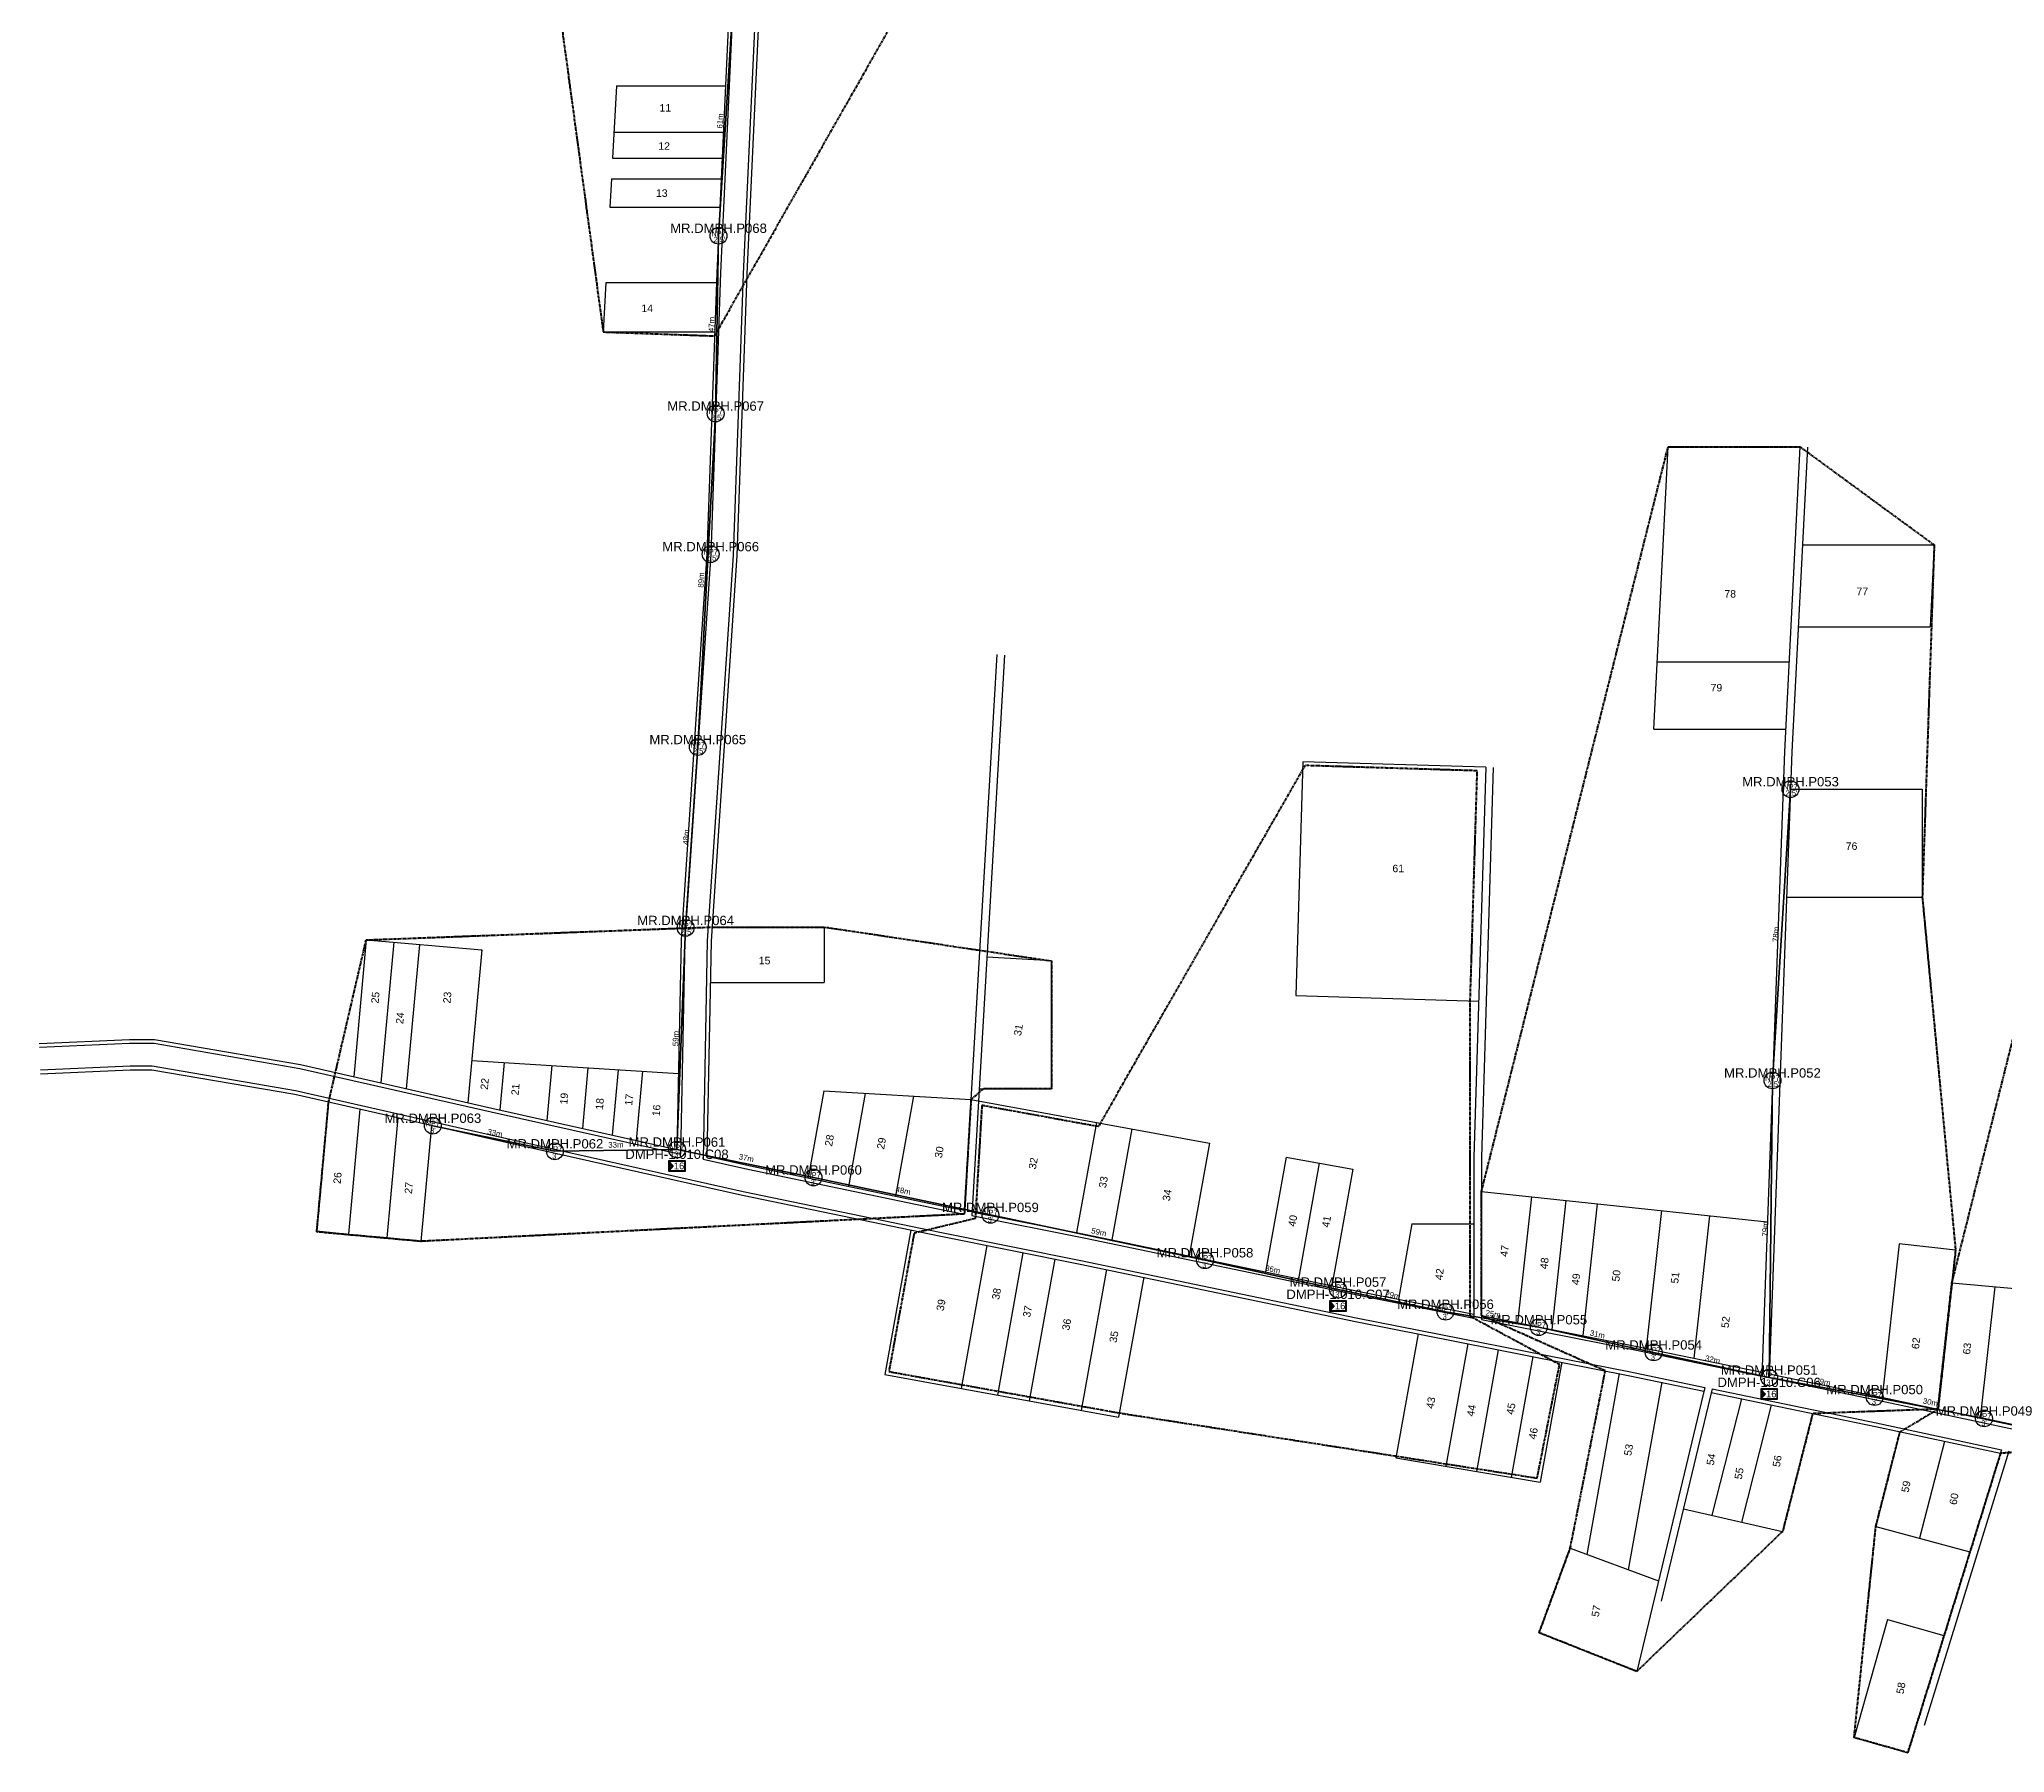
# Model space of a CAD drawing. Header units: metres. Extents: x 13679654 to 13688052, y 67972 to 70803.
# Drawn here: x 13680733 to 13681257, y 69676 to 70134 of the extents above; entities that cross this region are included whole.
import ezdxf
from ezdxf.enums import TextEntityAlignment as Align

# ---------------------------------------------------------------- set-up
doc = ezdxf.new("R2010")
doc.units = ezdxf.units.M
doc.header["$MEASUREMENT"] = 0
doc.linetypes.add('PHANTOM2', pattern=[1.25, 0.625, -0.125, 0.125, -0.125, 0.125, -0.125])
for name, color, linetype in [('Base Map', 251, 'Continuous'), ('FAT', 30, 'Continuous'), ('FAT DWG', 1, 'Continuous'), ('Home Number', 6, 'Continuous'), ('NEW POLE 7-2.5', 6, 'Continuous'), ('NEW POLE 7-3', 4, 'Continuous'), ('SPAN CABLE', 3, 'Continuous')]:
    doc.layers.add(name, color=color, linetype=linetype)
for name, color, linetype, lineweight in [('FAT AREA FDT 1', 134, 'PHANTOM2', 40), ('SLING WIRE', 4, 'Continuous', 35), ('XXX.XXX - Cable Line A (FO Cable 24C_2T) - AE', 3, 'Continuous', 35)]:
    doc.layers.add(name, color=color, linetype=linetype, lineweight=lineweight)
doc.styles.get("Standard").update_dxf_attribs({"font": 'arial.ttf'})
doc.styles.add('Title Block 3', font='dgn003.shx')
doc.dimstyles.new('EMR', dxfattribs={"dimtxt": 1.5, "dimasz": 0.18, "dimexe": 0.18, "dimexo": 0.0625, "dimgap": 0.09, "dimtad": 0, "dimdec": 0, "dimzin": 0, "dimdsep": 46, "dimtxsty": 'Standard', "dimcen": 0.09, "dimse1": 1, "dimse2": 1, "dimsd1": 1, "dimsd2": 1, "dimadec": 0, "dimazin": 0, "dimtfac": 1, "dimtdec": 0, "dimtofl": 0, "dimtmove": 0, "dimatfit": 3, "dimfxl": 1, "dimtolj": 1, "dimtzin": 0, "dimarcsym": 0})

# ---------------------------------------------------------------- blocks, each defined once
blk = doc.blocks.new('*U11')
h = blk.add_hatch(color=2)
h.dxf.hatch_style = 1
h.paths.add_polyline_path([(0.25, -2), (0.25, 2), (2.1, 0)])
for points in [[(0, -2.25), (7.5, -2.25), (7.5, 2.25), (0, 2.25)], [(0.25, -2), (7.25, -2), (7.25, 2), (0.25, 2)]]:
    blk.add_lwpolyline(points, close=True)
at = {"color": 2}
blk.add_lwpolyline([(0.25, -2), (0.25, 2), (2.1, 0)], close=True, dxfattribs=at)
at = {"color": 7}
blk.add_attdef('FAT', text='', height=3, rotation=360, dxfattribs=at).set_placement((4.68, 0), align=Align.MIDDLE_CENTER)
blk.add_attdef('FAT_ID', text='', height=3, rotation=360, dxfattribs=at).set_placement((0, -4.5), align=Align.MIDDLE_LEFT)
blk = doc.blocks.new('*U16')
at = {"color": 0, "linetype": 'ByBlock', "lineweight": -2}
blk.add_circle((0, 0), 2.24, dxfattribs=at)
at = {"color": 0, "linetype": 'ByBlock', "lineweight": -2, "style": 'Title Block 3', "width": 0.799091}
for s, p in [('NP7', (0, 0.62)), ("2.5'", (0.28, -1.02))]:
    blk.add_text(s, height=1.488, dxfattribs=at).set_placement(p, align=Align.MIDDLE_CENTER)
blk = doc.blocks.new('*U13')
at = {"color": 0, "linetype": 'ByBlock', "lineweight": -2}
blk.add_circle((0, 0), 2.24, dxfattribs=at)
at = {"color": 0, "linetype": 'ByBlock', "lineweight": -2, "style": 'Title Block 3', "width": 0.799091}
for s, p in [('NP7', (0, 0.62)), ("3'", (0, -1.27))]:
    blk.add_text(s, height=1.488, dxfattribs=at).set_placement(p, align=Align.MIDDLE_CENTER)
blk = doc.blocks.new('*D203')
at = {"layer": 'Defpoints', "color": 0, "transparency": 16777216}
for p in [(13681194, 69855.86), (13681195.5, 69855.84), (13681194.62, 69776.52)]:
    blk.add_point(p, dxfattribs=at)
at = {"layer": 'SPAN CABLE', "color": 0, "transparency": 16777216, "insert": (13681193.56, 69816.2), "char_height": 1.5, "attachment_point": 5, "rotation": 89.3665}
blk.add_mtext('\\A1;79m', dxfattribs=at)
blk = doc.blocks.new('*D204')
at = {"layer": 'Defpoints', "color": 0, "transparency": 16777216}
for p in [(13681198.83, 69933.64), (13681200.32, 69933.55), (13681195.5, 69855.84)]:
    blk.add_point(p, dxfattribs=at)
at = {"layer": 'SPAN CABLE', "color": 0, "transparency": 16777216, "insert": (13681196.41, 69894.79), "char_height": 1.5, "attachment_point": 5, "rotation": 86.4485}
blk.add_mtext('\\A1;78m', dxfattribs=at)
blk = doc.blocks.new('*D213')
at = {"layer": 'Defpoints', "color": 0, "transparency": 16777216}
for p in [(13680870.61, 69838.42), (13680870.63, 69836.92), (13680903.2, 69837.38)]:
    blk.add_point(p, dxfattribs=at)
at = {"layer": 'SPAN CABLE', "color": 0, "transparency": 16777216, "insert": (13680886.89, 69838.65), "char_height": 1.5, "attachment_point": 5, "rotation": 0.8068}
blk.add_mtext('\\A1;33m', dxfattribs=at)
blk = doc.blocks.new('*D214')
at = {"layer": 'Defpoints', "color": 0, "transparency": 16777216}
for p in [(13680838.06, 69843.75), (13680838.36, 69845.22), (13680870.63, 69836.92)]:
    blk.add_point(p, dxfattribs=at)
at = {"layer": 'SPAN CABLE', "color": 0, "transparency": 16777216, "insert": (13680854.65, 69841.8), "char_height": 1.5, "attachment_point": 5, "rotation": 348.1598}
blk.add_mtext('\\A1;33m', dxfattribs=at)
blk = doc.blocks.new('*D344')
at = {"layer": 'Defpoints', "color": 0, "transparency": 16777216}
for p in [(13681251.96, 69765.63), (13681252.28, 69767.1), (13681290.22, 69757.31)]:
    blk.add_point(p, dxfattribs=at)
at = {"layer": 'SPAN CABLE', "color": 0, "transparency": 16777216, "insert": (13681271.41, 69762.94), "char_height": 1.5, "attachment_point": 5, "rotation": 347.7304}
blk.add_mtext('\\A1;39m', dxfattribs=at)
blk = doc.blocks.new('*D345')
at = {"layer": 'Defpoints', "color": 0, "transparency": 16777216}
for p in [(13681222.77, 69771.34), (13681223.06, 69772.82), (13681251.96, 69765.63)]:
    blk.add_point(p, dxfattribs=at)
at = {"layer": 'SPAN CABLE', "color": 0, "transparency": 16777216, "insert": (13681237.66, 69769.96), "char_height": 1.5, "attachment_point": 5, "rotation": 348.9298}
blk.add_mtext('\\A1;30m', dxfattribs=at)
blk = doc.blocks.new('*D346')
at = {"layer": 'Defpoints', "color": 0, "transparency": 16777216}
for p in [(13681194.62, 69776.52), (13681194.89, 69777.99), (13681222.77, 69771.34)]:
    blk.add_point(p, dxfattribs=at)
at = {"layer": 'SPAN CABLE', "color": 0, "transparency": 16777216, "insert": (13681208.97, 69775.41), "char_height": 1.5, "attachment_point": 5, "rotation": 349.5837}
blk.add_mtext('\\A1;29m', dxfattribs=at)
blk = doc.blocks.new('*D347')
at = {"layer": 'Defpoints', "color": 0, "transparency": 16777216}
for p in [(13681163.8, 69783.25), (13681164.12, 69784.72), (13681194.62, 69776.52)]:
    blk.add_point(p, dxfattribs=at)
at = {"layer": 'SPAN CABLE', "color": 0, "transparency": 16777216, "insert": (13681179.53, 69781.35), "char_height": 1.5, "attachment_point": 5, "rotation": 347.6798}
blk.add_mtext('\\A1;32m', dxfattribs=at)
blk = doc.blocks.new('*D348')
at = {"layer": 'Defpoints', "color": 0, "transparency": 16777216}
for p in [(13681133.48, 69791.43), (13681133.16, 69789.97), (13681163.8, 69783.25)]:
    blk.add_point(p, dxfattribs=at)
at = {"layer": 'SPAN CABLE', "color": 0, "transparency": 16777216, "insert": (13681148.8, 69788.07), "char_height": 1.5, "attachment_point": 5, "rotation": 347.6339}
blk.add_mtext('\\A1;31m', dxfattribs=at)
blk = doc.blocks.new('*D349')
at = {"layer": 'Defpoints', "color": 0, "transparency": 16777216}
for p in [(13681108.25, 69794.11), (13681108.49, 69795.59), (13681133.16, 69789.97)]:
    blk.add_point(p, dxfattribs=at)
at = {"layer": 'SPAN CABLE', "color": 0, "transparency": 16777216, "insert": (13681120.95, 69793.52), "char_height": 1.5, "attachment_point": 5, "rotation": 350.5631}
blk.add_mtext('\\A1;25m', dxfattribs=at)
blk = doc.blocks.new('*D350')
at = {"layer": 'Defpoints', "color": 0, "transparency": 16777216}
for p in [(13681079.88, 69801.48), (13681079.58, 69800.01), (13681108.25, 69794.11)]:
    blk.add_point(p, dxfattribs=at)
at = {"layer": 'SPAN CABLE', "color": 0, "transparency": 16777216, "insert": (13681094.22, 69798.53), "char_height": 1.5, "attachment_point": 5, "rotation": 348.3748}
blk.add_mtext('\\A1;29m', dxfattribs=at)
blk = doc.blocks.new('*D351')
at = {"layer": 'Defpoints', "color": 0, "transparency": 16777216}
for p in [(13681044.09, 69807.84), (13681044.41, 69809.31), (13681079.58, 69800.01)]:
    blk.add_point(p, dxfattribs=at)
at = {"layer": 'SPAN CABLE', "color": 0, "transparency": 16777216, "insert": (13681062.16, 69805.39), "char_height": 1.5, "attachment_point": 5, "rotation": 347.5478}
blk.add_mtext('\\A1;36m', dxfattribs=at)
blk = doc.blocks.new('*D352')
at = {"layer": 'Defpoints', "color": 0, "transparency": 16777216}
for p in [(13680986.83, 69819.94), (13680987.14, 69821.4), (13681044.09, 69807.84)]:
    blk.add_point(p, dxfattribs=at)
at = {"layer": 'SPAN CABLE', "color": 0, "transparency": 16777216, "insert": (13681015.77, 69815.36), "char_height": 1.5, "attachment_point": 5, "rotation": 348.0737}
blk.add_mtext('\\A1;59m', dxfattribs=at)
blk = doc.blocks.new('*D353')
at = {"layer": 'Defpoints', "color": 0, "transparency": 16777216}
for p in [(13680939.62, 69829.94), (13680939.93, 69831.41), (13680986.83, 69819.94)]:
    blk.add_point(p, dxfattribs=at)
at = {"layer": 'SPAN CABLE', "color": 0, "transparency": 16777216, "insert": (13680963.54, 69826.41), "char_height": 1.5, "attachment_point": 5, "rotation": 348.0383}
blk.add_mtext('\\A1;48m', dxfattribs=at)
blk = doc.blocks.new('*D354')
at = {"layer": 'Defpoints', "color": 0, "transparency": 16777216}
for p in [(13680903.5, 69838.85), (13680903.2, 69837.38), (13680939.62, 69829.94)]:
    blk.add_point(p, dxfattribs=at)
at = {"layer": 'SPAN CABLE', "color": 0, "transparency": 16777216, "insert": (13680921.71, 69835.13), "char_height": 1.5, "attachment_point": 5, "rotation": 348.4601}
blk.add_mtext('\\A1;37m', dxfattribs=at)
blk = doc.blocks.new('*D355')
at = {"layer": 'Defpoints', "color": 0, "transparency": 16777216}
for p in [(13680904.01, 69896.59), (13680905.51, 69896.53), (13680903.2, 69837.38)]:
    blk.add_point(p, dxfattribs=at)
at = {"layer": 'SPAN CABLE', "color": 0, "transparency": 16777216, "insert": (13680902.85, 69867.01), "char_height": 1.5, "attachment_point": 5, "rotation": 87.7622}
blk.add_mtext('\\A1;59m', dxfattribs=at)
blk = doc.blocks.new('*D356')
at = {"layer": 'Defpoints', "color": 0, "transparency": 16777216}
for p in [(13680907.24, 69944.9), (13680908.74, 69944.8), (13680905.51, 69896.53)]:
    blk.add_point(p, dxfattribs=at)
at = {"layer": 'SPAN CABLE', "color": 0, "transparency": 16777216, "insert": (13680905.63, 69920.76), "char_height": 1.5, "attachment_point": 5, "rotation": 86.1685}
blk.add_mtext('\\A1;48m', dxfattribs=at)
blk = doc.blocks.new('*D357')
at = {"layer": 'Defpoints', "color": 0, "transparency": 16777216}
for p in [(13680912.01, 70033.88), (13680913.51, 70033.8), (13680908.74, 69944.8)]:
    blk.add_point(p, dxfattribs=at)
at = {"layer": 'SPAN CABLE', "color": 0, "transparency": 16777216, "insert": (13680909.63, 69989.38), "char_height": 1.5, "attachment_point": 5, "rotation": 86.9338}
blk.add_mtext('\\A1;89m', dxfattribs=at)
blk = doc.blocks.new('*D358')
at = {"layer": 'Defpoints', "color": 0, "transparency": 16777216}
for p in [(13680912.78, 70081.28), (13680914.28, 70081.25), (13680913.51, 70033.8)]:
    blk.add_point(p, dxfattribs=at)
at = {"layer": 'SPAN CABLE', "color": 0, "transparency": 16777216, "insert": (13680912.4, 70057.55), "char_height": 1.5, "attachment_point": 5, "rotation": 89.0623}
blk.add_mtext('\\A1;47m', dxfattribs=at)
blk = doc.blocks.new('*D359')
at = {"layer": 'Defpoints', "color": 0, "transparency": 16777216}
for p in [(13680916.61, 70142.44), (13680918.11, 70142.34), (13680914.28, 70081.25)]:
    blk.add_point(p, dxfattribs=at)
at = {"layer": 'SPAN CABLE', "color": 0, "transparency": 16777216, "insert": (13680914.7, 70111.89), "char_height": 1.5, "attachment_point": 5, "rotation": 86.42}
blk.add_mtext('\\A1;61m', dxfattribs=at)

msp = doc.modelspace()

# ---------------------------------------------------------------- linework, layer by layer
at = {"layer": 'Base Map', "flags": 128}
for points in [[(13680933.68, 70272.26), (13680932.97, 70263.42), (13680925.8, 70178.71), (13680920.83, 70071.08), (13680918.18, 69995.97), (13680911.29, 69893.05), (13680910.15, 69834.79)], [(13680934.67, 70272.12), (13680933.97, 70263.34), (13680926.79, 70178.64), (13680921.83, 70071.04), (13680919.18, 69995.92), (13680912.29, 69893.01), (13680911.17, 69835.59)], [(13680923.27, 70231.91), (13680918.81, 70179.17), (13680913.83, 70071.37), (13680911.19, 69996.33), (13680904.29, 69893.36), (13680903.2, 69837.38)], [(13680924.27, 70231.84), (13680919.8, 70179.1), (13680914.83, 70071.33), (13680912.19, 69996.28), (13680905.29, 69893.31), (13680904.17, 69836.13)], [(13680887.02, 70121.29), (13680885.99, 70101.92)], [(13680887.02, 70121.29), (13680916.13, 70121.29)], [(13680886.36, 70108.91), (13680915.56, 70108.91)], [(13680885.99, 70101.92), (13680915.24, 70101.92)], [(13680885.69, 70096.43), (13680885.29, 70088.89)], [(13680885.69, 70096.43), (13680914.99, 70096.43)], [(13680885.29, 70088.89), (13680914.64, 70088.89)], [(13680884.22, 70068.73), (13680883.51, 70055.57)], [(13680884.22, 70068.73), (13680913.74, 70068.73)], [(13680883.51, 70055.57), (13680913.27, 70055.57)], [(13681163.83, 69949.56), (13681167.67, 70024.93)], [(13681167.67, 70024.93), (13681202.82, 70024.93)], [(13681202.82, 70024.93), (13681198.69, 69943.63), (13681192.64, 69776.93)], [(13681204.82, 70024.83), (13681200.69, 69943.55), (13681194.62, 69776.52)], [(13681203.49, 69998.72), (13681238.65, 69998.72)], [(13681238.65, 69998.72), (13681237.54, 69976.88)], [(13681202.38, 69976.88), (13681237.54, 69976.88)], [(13680988.58, 69969.47), (13680979.85, 69820.17)], [(13680990.58, 69969.36), (13680981.83, 69819.77)], [(13681164.75, 69967.56), (13681199.9, 69967.56)], [(13681163.83, 69949.56), (13681198.99, 69949.56)], [(13681119, 69939.39), (13681070.18, 69940.89), (13681068.29, 69878.47), (13681117.12, 69876.97)], [(13681119, 69939.39), (13681115.86, 69835.38), (13681115.86, 69792.43)], [(13681121, 69939.33), (13681117.86, 69835.35), (13681117.86, 69792.04)], [(13681200.32, 69933.55), (13681235.48, 69933.55)], [(13681235.48, 69933.55), (13681235.48, 69904.73)], [(13681199.28, 69904.73), (13681235.48, 69904.73)], [(13680912.54, 69896.77), (13680942.49, 69896.77)], [(13680942.49, 69896.77), (13680942.49, 69881.95)], [(13680820.27, 69893.33), (13680816.94, 69856.81)], [(13680820.27, 69893.33), (13680851.12, 69890.71)], [(13680827.6, 69892.7), (13680824.18, 69855.17)], [(13680834.48, 69892.12), (13680830.97, 69853.62)], [(13680851.12, 69890.71), (13680847.39, 69849.88)], [(13680851.09, 69890.38), (13680851.12, 69890.71)], [(13680983.81, 69853.63), (13681003.17, 69853.63), (13681003.17, 69887.71), (13680985.87, 69888.74)], [(13680912.07, 69881.95), (13680942.49, 69881.95)], [(13680733.05, 69865.68), (13680757.12, 69866.75), (13680763.74, 69866.75), (13680802.76, 69860.04), (13680853.83, 69848.42), (13680903.2, 69837.38)], [(13680733.09, 69864.67), (13680757.14, 69865.74), (13680763.65, 69865.74), (13680802.56, 69859.05), (13680853.62, 69847.44), (13680904.17, 69836.13)], [(13680733.35, 69858.64), (13680757.28, 69859.7), (13680763.14, 69859.7), (13680801.39, 69853.12), (13680852.3, 69841.54), (13680920.88, 69826.2), (13680973.77, 69815.22), (13681010.98, 69807.81), (13681084.42, 69792.49), (13681157.6, 69778.03), (13681177.46, 69773.91)], [(13680733.4, 69857.63), (13680757.3, 69858.69), (13680763.06, 69858.69), (13680801.2, 69852.13), (13680852.08, 69840.56), (13680920.67, 69825.21), (13680973.57, 69814.23), (13681010.78, 69806.83), (13681084.22, 69791.5), (13681157.41, 69777.04), (13681177.23, 69772.93)], [(13680848.42, 69861.14), (13680903.59, 69857.66)], [(13680857.04, 69860.6), (13680855.89, 69847.96)], [(13680869.8, 69859.79), (13680868.47, 69845.15)], [(13680879.45, 69859.18), (13680877.97, 69843.02)], [(13680887.53, 69858.68), (13680885.94, 69841.24)], [(13680894.02, 69858.27), (13680892.34, 69839.81)], [(13680810.25, 69850.07), (13680807.11, 69815.7)], [(13680818.61, 69848.17), (13680815.57, 69814.84)], [(13680942.39, 69853.03), (13680938.21, 69829.8)], [(13680942.39, 69853.03), (13680981.64, 69850.71)], [(13680953.44, 69852.38), (13680948.98, 69827.56)], [(13680966.33, 69851.62), (13680961.54, 69824.95)], [(13680981.64, 69850.71), (13681045.31, 69839.11)], [(13680828.75, 69845.87), (13680825.82, 69813.79)], [(13680837.68, 69843.83), (13680834.85, 69812.88)], [(13681015.11, 69844.61), (13681009.83, 69815.23)], [(13681024.54, 69842.9), (13681019.22, 69813.29)], [(13681045.31, 69839.11), (13681039.9, 69808.98)], [(13680910.15, 69834.79), (13680922.14, 69832.11), (13680974.96, 69821.14), (13680979.85, 69820.17)], [(13680911.17, 69835.59), (13680922.35, 69833.09), (13680975.15, 69822.13), (13680979.91, 69821.18)], [(13681065.76, 69835.39), (13681060.25, 69804.73)], [(13681065.76, 69835.39), (13681083.55, 69832.15)], [(13681074.59, 69833.78), (13681069.04, 69802.9)], [(13681083.55, 69832.15), (13681077.96, 69801.04)], [(13681117.86, 69826.18), (13681194.13, 69818.1)], [(13681131.19, 69824.77), (13681127.5, 69791.16)], [(13681140.38, 69823.8), (13681136.59, 69789.37)], [(13681148.76, 69822.91), (13681144.89, 69787.73)], [(13680981.83, 69819.77), (13681012.17, 69813.74), (13681085.61, 69798.41), (13681115.86, 69792.43)], [(13680981.89, 69820.79), (13681012.37, 69814.72), (13681085.8, 69799.4), (13681115.86, 69793.46)], [(13681099.31, 69817.55), (13681095.7, 69797.45)], [(13681099.31, 69817.55), (13681115.86, 69817.55)], [(13681165.88, 69821.09), (13681161.84, 69784.35)], [(13681178.67, 69819.74), (13681174.48, 69781.72)], [(13680807.11, 69815.7), (13680815.57, 69814.84)], [(13680825.82, 69813.79), (13680834.85, 69812.88)], [(13680965.61, 69815.88), (13680958.68, 69777.32)], [(13680985.86, 69811.78), (13680979, 69773.61)], [(13681229.28, 69812.23), (13681224.78, 69771.29)], [(13681244.35, 69810.55), (13681229.28, 69812.23)], [(13680995.51, 69809.86), (13680988.68, 69771.85)], [(13681004.01, 69808.17), (13680997.2, 69770.3)], [(13681244.35, 69810.55), (13681239.68, 69768.12)], [(13681017.8, 69805.36), (13681011.05, 69767.77)], [(13681027.73, 69803.29), (13681021.02, 69765.95)], [(13681260.17, 69800.25), (13681243.38, 69801.75)], [(13681254.81, 69800.73), (13681250.95, 69765.71)], [(13681117.86, 69793.07), (13681158.98, 69784.94), (13681192.67, 69777.95)], [(13681117.86, 69792.04), (13681158.79, 69783.95), (13681192.64, 69776.93)], [(13681100.96, 69788.2), (13681095.02, 69755.14)], [(13681114.26, 69785.57), (13681108.38, 69752.86)], [(13681122.33, 69783.97), (13681116.5, 69751.48)], [(13681131.55, 69782.15), (13681125.76, 69749.91)], [(13681139.27, 69780.62), (13681133.51, 69748.59)], [(13680958.68, 69777.32), (13681021.02, 69765.95)], [(13681154.62, 69777.59), (13681145.96, 69729.36)], [(13681165.96, 69775.27), (13681156.97, 69725.26)], [(13681194.62, 69776.52), (13681224.41, 69770.34), (13681286.09, 69757.19)], [(13681194.66, 69777.54), (13681224.62, 69771.33), (13681286.18, 69758.2)], [(13681177.46, 69773.91), (13681163.9, 69717.36)], [(13681179.42, 69773.5), (13681165.84, 69716.89)], [(13681179.19, 69772.52), (13681222.98, 69763.44), (13681256.34, 69756.33)], [(13681187.22, 69770.86), (13681179.3, 69739.78)], [(13681179.42, 69773.5), (13681223.18, 69764.43), (13681256.64, 69757.29)], [(13681195.19, 69769.2), (13681187.23, 69737.99)], [(13681206.23, 69766.91), (13681198.22, 69735.5)], [(13681229.53, 69762.04), (13681223.09, 69736.8)], [(13681241.37, 69759.52), (13681234.78, 69733.66)], [(13681095.02, 69755.14), (13681133.51, 69748.59)], [(13681256.64, 69757.29), (13681234.03, 69684.29)], [(13681258.6, 69756.87), (13681235.94, 69683.69)], [(13681171.74, 69741.49), (13681198.22, 69735.5)], [(13681223.09, 69736.8), (13681248.2, 69730.06)], [(13681159.28, 69698.11), (13681133.26, 69708.42), (13681141.55, 69731)], [(13681141.55, 69731), (13681165.07, 69722.25)], [(13681163.9, 69717.36), (13681159.28, 69698.11)], [(13681226.18, 69711.99), (13681217.3, 69680.51), (13681231.59, 69676.43)], [(13681226.18, 69711.99), (13681241.27, 69707.67)], [(13681234.03, 69684.29), (13681231.59, 69676.43)]]:
    msp.add_lwpolyline(points, dxfattribs=at)
at = {"layer": 'FAT AREA FDT 1'}
for points in [[(13681033.87, 70288.96), (13681025.31, 70290.35), (13681019, 70291.45), (13681008, 70292.43), (13680969.08, 70295.89), (13680881.24, 70274.31), (13680860.84, 70242.8), (13680860.84, 70222.56), (13680883.51, 70055.57), (13680913.24, 70054.52), (13681031.51, 70262.42), (13681033.87, 70288.96)], [(13681167.67, 70024.93), (13681202.82, 70024.93), (13681238.65, 69998.72), (13681235.48, 69904.73), (13681244.35, 69810.55), (13681239.77, 69768.99), (13681239.68, 69768.12), (13681206.23, 69766.91), (13681198.22, 69735.5), (13681159.28, 69698.11), (13681133.26, 69708.42), (13681141.55, 69731), (13681150.9, 69778.32), (13681117.86, 69793.07), (13681117.86, 69826.18), (13681167.67, 70024.93)], [(13681337.05, 69965.7), (13681336.51, 69949.95), (13681326.43, 69846.38), (13681286.18, 69758.2), (13681256.34, 69756.33), (13681231.59, 69676.43), (13681217.29, 69680.46), (13681223.09, 69736.8), (13681229.53, 69762.04), (13681239.68, 69768.12), (13681243.38, 69801.75), (13681261.96, 69876.02), (13681301.89, 69965.7), (13681337.05, 69965.7)], [(13680820.27, 69893.33), (13680912.54, 69896.77), (13680942.49, 69896.77), (13681003.17, 69887.71), (13681003.17, 69853.63), (13680984.96, 69853.63), (13680981.64, 69850.71), (13680979.85, 69820.17), (13680834.85, 69812.88), (13680807.08, 69815.41), (13680810.25, 69850.07), (13680820.27, 69893.33)]]:
    msp.add_lwpolyline(points, dxfattribs=at)
msp.add_lwpolyline([(13680966.47, 69815.06), (13680959.74, 69778.14), (13681021.21, 69767.1), (13681132.72, 69749.72), (13681138.7, 69779.99), (13681114.86, 69792.86), (13681114.86, 69877.03), (13681116.74, 69938.46), (13681070.75, 69939.87), (13681015.62, 69843.5), (13680984.55, 69849.16), (13680982.79, 69818.97)], close=True, dxfattribs=at)
at = {"layer": 'SLING WIRE', "flags": 128}
for points in [[(13681194.62, 69776.52), (13681195.5, 69855.84), (13681200.32, 69933.55)], [(13680903.2, 69837.38), (13680870.63, 69836.92), (13680838.06, 69843.75)]]:
    msp.add_lwpolyline(points, dxfattribs=at)
at = {"layer": 'XXX.XXX - Cable Line A (FO Cable 24C_2T) - AE', "flags": 128}
msp.add_lwpolyline([(13681290.22, 69757.31), (13681251.96, 69765.63), (13681222.77, 69771.34), (13681194.62, 69776.52), (13681163.8, 69783.25), (13681133.16, 69789.97), (13681108.25, 69794.11), (13681079.58, 69800.01), (13681044.09, 69807.84), (13680986.83, 69819.94), (13680939.62, 69829.94), (13680903.2, 69837.38), (13680905.51, 69896.53), (13680908.74, 69944.8), (13680913.51, 70033.8), (13680914.28, 70081.25), (13680918.11, 70142.34)], dxfattribs=at)

# ---------------------------------------------------------------- block references
at = {"layer": 'FAT DWG'}
ref = msp.add_blockref('*U11', (13680900.95, 69833.01), dxfattribs=dict(at, xscale=0.6000000000000003, yscale=0.6000000000000003, zscale=0.6000000000000003))
ref.add_attrib('FAT', '16', dxfattribs={"layer": '0', "color": 7, "height": 1.8, "rotation": 0}).set_placement((13680903.75, 69833.03), align=Align.MIDDLE_CENTER)
ref = msp.add_blockref('*U11', (13681077.33, 69795.64), dxfattribs=dict(at, xscale=0.6000000000000003, yscale=0.6000000000000003, zscale=0.6000000000000003))
ref.add_attrib('FAT', '16', dxfattribs={"layer": '0', "color": 7, "height": 1.8, "rotation": 0}).set_placement((13681080.14, 69795.66), align=Align.MIDDLE_CENTER)
ref = msp.add_blockref('*U11', (13681192.37, 69772.15), dxfattribs=dict(at, xscale=0.6000000000000003, yscale=0.6000000000000003, zscale=0.6000000000000003))
ref.add_attrib('FAT', '16', dxfattribs={"layer": '0', "color": 7, "height": 1.8, "rotation": 0}).set_placement((13681195.18, 69772.17), align=Align.MIDDLE_CENTER)
at = {"layer": 'NEW POLE 7-2.5'}
for p in [(13680914.28, 70081.25), (13680913.51, 70033.8), (13680912.19, 69996.28), (13680908.74, 69944.8), (13681200.32, 69933.55), (13680905.51, 69896.53), (13681195.5, 69855.84)]:
    msp.add_blockref('*U16', p, dxfattribs=at)
at = {"layer": 'NEW POLE 7-3'}
for p in [(13680838.06, 69843.75), (13680870.63, 69836.92), (13680903.2, 69837.38), (13680939.62, 69829.94), (13680986.83, 69819.94), (13681044.09, 69807.84), (13681079.58, 69800.01), (13681108.25, 69794.11), (13681133.16, 69789.97), (13681163.8, 69783.25), (13681194.62, 69776.52), (13681222.77, 69771.34), (13681251.96, 69765.63)]:
    msp.add_blockref('*U13', p, dxfattribs=at)

# ---------------------------------------------------------------- texts
at = {"layer": 'FAT'}
for s, p in [('DMPH-1.010.C08', (13680903.2, 69837.38)), ('DMPH-1.010.C07', (13681079.58, 69800.01)), ('DMPH-1.010.C06', (13681194.62, 69776.52))]:
    msp.add_text(s, height=2.5, dxfattribs=at).set_placement(p, align=Align.TOP_CENTER)
at = {"layer": 'Home Number'}
for s, p in [('11', (13680900.08, 70115.37)), ('12', (13680899.77, 70105.18)), ('13', (13680899.14, 70092.63)), ('14', (13680895.25, 70061.89)), ('78', (13681184.22, 69985.69)), ('77', (13681219.48, 69986.33)), ('79', (13681180.55, 69960.65)), ('76', (13681216.61, 69918.36)), ('61', (13681095.65, 69912.4)), ('15', (13680926.57, 69887.82))]:
    msp.add_text(s, height=2, dxfattribs=at).set_placement(p, align=Align.MIDDLE_CENTER)
for s, rotation, p in [('25', 84.7911, (13680822.71, 69877.94)), ('23', 84.7911, (13680841.89, 69877.96)), ('24', 84.7911, (13680829.29, 69872.45)), ('31', 79.8064, (13680994.27, 69869.3)), ('22', 84.7911, (13680851.86, 69854.92)), ('21', 84.7911, (13680860.08, 69853.43)), ('19', 84.7911, (13680873.07, 69850.97)), ('18', 84.7911, (13680882.57, 69849.56)), ('17', 84.7911, (13680890.38, 69850.68)), ('16', 84.7911, (13680897.7, 69847.83)), ('28', 79.8064, (13680943.86, 69839.82)), ('29', 79.8064, (13680957.74, 69839.03)), ('30', 79.8064, (13680973.16, 69836.68)), ('32', 79.8064, (13680998.24, 69833.72)), ('26', 84.7911, (13680812.6, 69829.8)), ('27', 84.7911, (13680831.61, 69827.14)), ('33', 79.8064, (13681016.95, 69828.69)), ('34', 79.8064, (13681033.96, 69825.21)), ('40', 79.8064, (13681067.47, 69818.38)), ('41', 79.8064, (13681076.49, 69818.16)), ('47', 83.3221, (13681124.01, 69810.33)), ('48', 83.3221, (13681134.62, 69807.03)), ('42', 83.3221, (13681106.64, 69804.11)), ('49', 83.3221, (13681143.06, 69802.78)), ('50', 83.3221, (13681153.82, 69803.72)), ('51', 83.3221, (13681169.52, 69803.18)), ('39', 79.8148, (13680973.63, 69795.9)), ('38', 79.8148, (13680988.44, 69798.88)), ('37', 79.8148, (13680996.7, 69794.18)), ('36', 79.8148, (13681007.15, 69790.72)), ('52', 83.3221, (13681182.98, 69791.33)), ('35', 79.8148, (13681019.77, 69787.43)), ('62', 83.3221, (13681233.77, 69785.7)), ('63', 83.3221, (13681247.41, 69784.27)), ('43', 79.8147, (13681104.33, 69769.81)), ('45', 79.8147, (13681125.71, 69768.22)), ('44', 79.8147, (13681115.13, 69767.74)), ('46', 79.8147, (13681131.66, 69761.63)), ('53', 79.8147, (13681157.09, 69757.24)), ('54', 79.8147, (13681179.11, 69754.69)), ('56', 79.8147, (13681196.75, 69754.25)), ('55', 79.8147, (13681186.58, 69750.94)), ('59', 79.8147, (13681231.12, 69747.45)), ('60', 79.8147, (13681243.92, 69744.15)), ('57', 79.8147, (13681148.43, 69714.25)), ('58', 79.8147, (13681229.76, 69693.68))]:
    msp.add_text(s, height=2, rotation=rotation, dxfattribs=at).set_placement(p, align=Align.MIDDLE_CENTER)
at = {"layer": 'NEW POLE 7-2.5'}
for s, p in [('MR.DMPH.P068', (13680914.28, 70081.25)), ('MR.DMPH.P067', (13680913.51, 70033.8)), ('MR.DMPH.P066', (13680912.19, 69996.28)), ('MR.DMPH.P065', (13680908.74, 69944.8)), ('MR.DMPH.P053', (13681200.32, 69933.55)), ('MR.DMPH.P064', (13680905.51, 69896.53)), ('MR.DMPH.P052', (13681195.5, 69855.84))]:
    msp.add_text(s, height=2.5, dxfattribs=at).set_placement(p, align=Align.BOTTOM_CENTER)
at = {"layer": 'NEW POLE 7-3'}
for s, p in [('MR.DMPH.P063', (13680838.06, 69843.75)), ('MR.DMPH.P062', (13680870.63, 69836.92)), ('MR.DMPH.P061', (13680903.2, 69837.38)), ('MR.DMPH.P060', (13680939.62, 69829.94)), ('MR.DMPH.P059', (13680986.83, 69819.94)), ('MR.DMPH.P058', (13681044.09, 69807.84)), ('MR.DMPH.P057', (13681079.58, 69800.01)), ('MR.DMPH.P056', (13681108.25, 69794.11)), ('MR.DMPH.P055', (13681133.16, 69789.97)), ('MR.DMPH.P054', (13681163.8, 69783.25)), ('MR.DMPH.P051', (13681194.62, 69776.52)), ('MR.DMPH.P050', (13681222.77, 69771.34)), ('MR.DMPH.P049', (13681251.96, 69765.63))]:
    msp.add_text(s, height=2.5, dxfattribs=at).set_placement(p, align=Align.BOTTOM_CENTER)

# ---------------------------------------------------------------- dimensions: what is measured, and where the dimension line sits
at = {"layer": 'SPAN CABLE', "color": 2}
for p1, p2, distance, picture, middle in [((13680914.28, 70081.25), (13680918.11, 70142.34), 1.5, '*D359', (13680914.7, 70111.89)), ((13680913.51, 70033.8), (13680914.28, 70081.25), 1.5, '*D358', (13680912.4, 70057.55)), ((13680908.74, 69944.8), (13680913.51, 70033.8), 1.5, '*D357', (13680909.63, 69989.38)), ((13680905.51, 69896.53), (13680908.74, 69944.8), 1.5, '*D356', (13680905.63, 69920.76)), ((13681195.5, 69855.84), (13681200.32, 69933.55), 1.5, '*D204', (13681196.41, 69894.79)), ((13680903.2, 69837.38), (13680905.51, 69896.53), 1.5, '*D355', (13680902.85, 69867.01)), ((13681194.62, 69776.52), (13681195.5, 69855.84), 1.5, '*D203', (13681193.56, 69816.2)), ((13680870.63, 69836.92), (13680838.06, 69843.75), -1.5, '*D214', (13680854.65, 69841.8)), ((13680903.2, 69837.38), (13680870.63, 69836.92), -1.5, '*D213', (13680886.89, 69838.65)), ((13680939.62, 69829.94), (13680903.2, 69837.38), -1.5, '*D354', (13680921.71, 69835.13)), ((13680986.83, 69819.94), (13680939.62, 69829.94), -1.5, '*D353', (13680963.54, 69826.41)), ((13681044.09, 69807.84), (13680986.83, 69819.94), -1.5, '*D352', (13681015.77, 69815.36)), ((13681079.58, 69800.01), (13681044.09, 69807.84), -1.5, '*D351', (13681062.16, 69805.39)), ((13681108.25, 69794.11), (13681079.58, 69800.01), -1.5, '*D350', (13681094.22, 69798.53)), ((13681133.16, 69789.97), (13681108.25, 69794.11), -1.5, '*D349', (13681120.95, 69793.52)), ((13681163.8, 69783.25), (13681133.16, 69789.97), -1.5, '*D348', (13681148.8, 69788.07)), ((13681194.62, 69776.52), (13681163.8, 69783.25), -1.5, '*D347', (13681179.53, 69781.35)), ((13681222.77, 69771.34), (13681194.62, 69776.52), -1.5, '*D346', (13681208.97, 69775.41)), ((13681251.96, 69765.63), (13681222.77, 69771.34), -1.5, '*D345', (13681237.66, 69769.96)), ((13681290.22, 69757.31), (13681251.96, 69765.63), -1.5, '*D344', (13681271.41, 69762.94))]:
    dim = msp.add_aligned_dim(p1=p1, p2=p2, distance=distance, dimstyle='EMR', override={"dimpost": 'm'}, dxfattribs=at)
    dim.commit()
    dim.dimension.update_dxf_attribs({"geometry": picture, "text_midpoint": middle})

doc.saveas('drawing.dxf')
